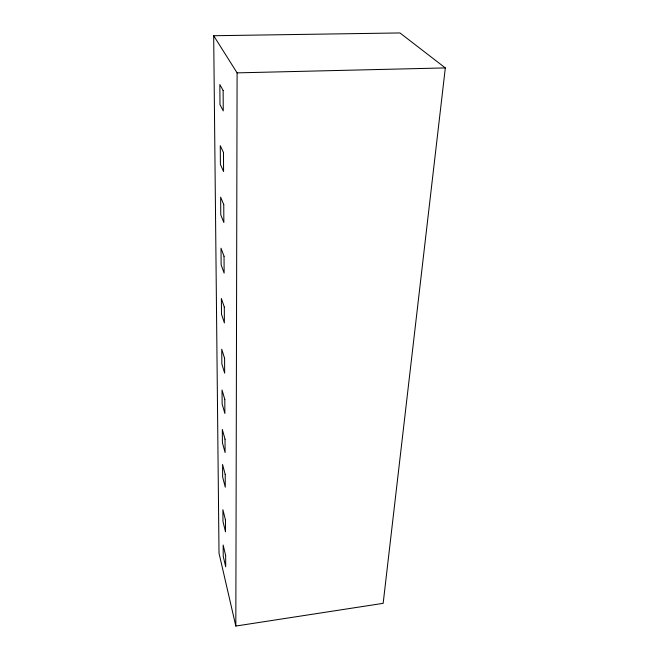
<?xml version="1.0" encoding="UTF-8"?>
<svg xmlns="http://www.w3.org/2000/svg" width="659" height="659" viewBox="0 0 659 659"><rect width="100%" height="100%" fill="white"/><g stroke="black" fill="none" stroke-linecap="round" stroke-linejoin="round"><path stroke-width="0.99" d="M235.823 626.05L237.1 72.869L213.681 35.726L399.955 32.95L445.319 67.918L383.159 603.339L235.823 626.05L219.01 553.156L213.681 35.726M237.1 72.869L445.319 67.918M223.137 90.481L219.842 84.55L219.982 104.674L223.253 110.893L223.137 90.481M223.475 152.484L220.279 145.705L220.411 164.503L223.574 171.521L223.475 152.484M223.755 204.595L220.65 197.165L220.773 214.875L223.854 222.52L223.755 204.595M224.035 256.244L221.012 248.212L221.136 264.885L224.126 273.098L224.035 256.244M224.307 307.069L221.375 298.502L221.49 314.178L224.389 322.91L224.307 307.069M224.587 358.307L221.745 349.245L221.844 363.949L224.661 373.142L224.587 358.307M224.801 399.42L222.034 389.996L222.132 403.942L224.884 413.473L224.801 399.42M225.024 439.199L222.322 429.462L222.412 442.691L225.09 452.527L225.024 439.199M225.213 474.496L222.569 464.504L222.66 477.108L225.279 487.182L225.213 474.496M225.452 519.984L222.899 509.695L222.981 521.524L225.518 531.879L225.452 519.984M225.65 555.512L223.154 545.034L223.228 556.262L225.707 566.806L225.65 555.512"/></g></svg>
